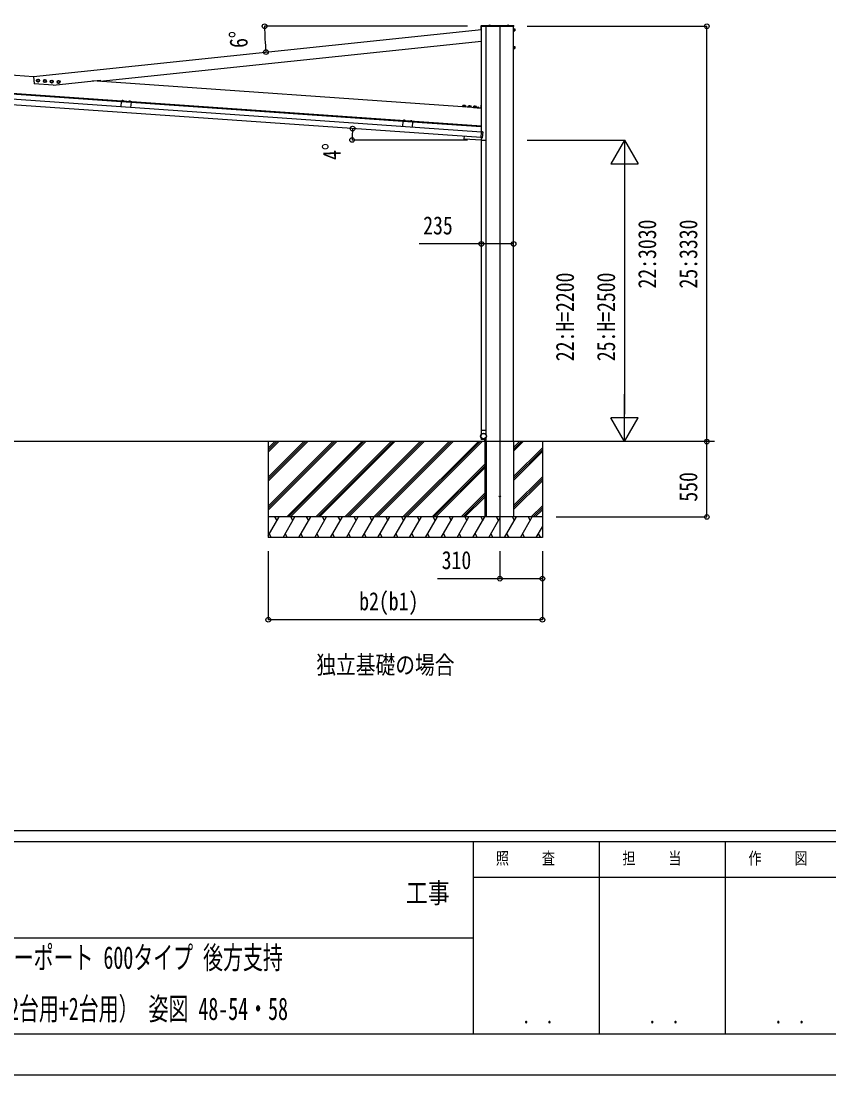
# Model space of a CAD drawing. Units: millimetres, scale not verified. Extents: x -16820 to 16820, y -11880 to 11880.
# Drawn here: x 1881 to 7776, y -11880 to -4192 of the extents above; entities that cross this region are included whole.
import ezdxf
from ezdxf.enums import TextEntityAlignment as Align

# ---------------------------------------------------------------- set-up
doc = ezdxf.new("R2010")
doc.units = ezdxf.units.MM
doc.header["$LTSCALE"] = 50
for name, color, linetype in [('0-2_USER1', 3, 'Continuous'), ('0-3_YKK_12', 2, 'Continuous'), ('0-4_YKK_13', 4, 'Continuous'), ('0-5_YKK_A1', 4, 'Continuous'), ('0-6_YKK_D', 6, 'Continuous'), ('0-7_YKK_ZWAK', 7, 'Continuous')]:
    doc.layers.add(name, color=color, linetype=linetype)
doc.styles.add('ＭＳ ゴシック', font='')
doc.styles.get('ＭＳ ゴシック').set_extended_font_data('MS Gothic')

msp = doc.modelspace()

# ---------------------------------------------------------------- linework, layer by layer
at = {"layer": '0-3_YKK_12'}
msp.add_line((5375.08, -4230), (5375.08, -7960), dxfattribs=at)
at = {"layer": '0-4_YKK_13'}
for p, q in [((5477.08, -4227), (5239.58, -4227)), ((5294.18, -4226.45), (5294.18, -4226.26)), ((5305.43, -4227), (5294.72, -4227)), ((5295.39, -4226.43), (5295.3, -4226.67)), ((5304.02, -4225.9), (5296.14, -4225.9)), ((5297.71, -4223.67), (5298.93, -4226.13)), ((5300.08, -4226.74), (5298.93, -4226.13)), ((5300.08, -4226.74), (5301.22, -4226.13)), ((5302.45, -4223.67), (5301.22, -4226.13)), ((5304.77, -4226.43), (5304.86, -4226.67)), ((5305.33, -4227), (5304.98, -4227)), ((5305.98, -4226.45), (5305.98, -4226.26)), ((5429.18, -4226.45), (5429.18, -4226.26)), ((5440.43, -4227), (5429.72, -4227)), ((5430.39, -4226.43), (5430.3, -4226.67)), ((5439.02, -4225.9), (5431.14, -4225.9)), ((5432.71, -4223.67), (5433.93, -4226.13)), ((5435.08, -4226.74), (5433.93, -4226.13)), ((5435.08, -4226.74), (5436.22, -4226.13)), ((5437.45, -4223.67), (5436.22, -4226.13)), ((5439.77, -4226.43), (5439.86, -4226.67)), ((5440.33, -4227), (5439.98, -4227)), ((5440.98, -4226.45), (5440.98, -4226.26)), ((5477.08, -4227), (5477.08, -4230)), ((5237.08, -4229.5), (5237.08, -4253)), ((5239.58, -4253), (5237.08, -4253)), ((5239.58, -4229.5), (5239.58, -4253)), ((5477.08, -4229.5), (5239.58, -4229.5)), ((5239.58, -4230), (5477.08, -4230)), ((5476.68, -4248.45), (5478.28, -4248.45)), ((5478.28, -4262.55), (5476.68, -4262.55)), ((5478.28, -4247.99), (5483.2, -4247.99)), ((5478.28, -4247.99), (5478.28, -4263.01)), ((5478.28, -4251.75), (5483.2, -4251.75)), ((5478.28, -4259.25), (5483.2, -4259.25)), ((5478.28, -4263.01), (5483.2, -4263.01)), ((5483.78, -4249), (5483.2, -4247.99)), ((5483.78, -4262), (5483.2, -4263.01)), ((5483.78, -4249), (5483.78, -4262)), ((5476.68, -4378.45), (5478.28, -4378.45)), ((5478.28, -4377.99), (5483.2, -4377.99)), ((5478.28, -4377.99), (5478.28, -4393.01)), ((5478.28, -4381.75), (5483.2, -4381.75)), ((5483.78, -4379), (5483.2, -4377.99)), ((5483.78, -4379), (5483.78, -4392)), ((5478.28, -4392.55), (5476.68, -4392.55)), ((5478.28, -4389.25), (5483.2, -4389.25)), ((5478.28, -4393.01), (5483.2, -4393.01)), ((5483.78, -4392), (5483.2, -4393.01)), ((2618.1, -4772.59), (2617.85, -4776.14)), ((2617.85, -4776.14), (2629.37, -4776.94)), ((2617.9, -4776.44), (2617.92, -4776.14)), ((2618.9, -4772.2), (2618.1, -4772.59)), ((2618.9, -4772.2), (2628.88, -4772.9)), ((2620.98, -4772.79), (2620.73, -4776.34)), ((2626.74, -4773.2), (2626.49, -4776.74)), ((2628.88, -4772.9), (2629.62, -4773.4)), ((2629.3, -4776.94), (2629.28, -4777.24)), ((2629.62, -4773.4), (2629.37, -4776.94)), ((2667.98, -4776.08), (2667.73, -4779.62)), ((2667.73, -4779.62), (2679.25, -4780.43)), ((2667.78, -4779.93), (2667.8, -4779.63)), ((2668.78, -4775.69), (2667.98, -4776.08)), ((2668.78, -4775.69), (2678.76, -4776.39)), ((2670.86, -4776.28), (2670.61, -4779.83)), ((2676.62, -4776.68), (2676.37, -4780.23)), ((2678.76, -4776.39), (2679.5, -4776.89)), ((2679.18, -4780.43), (2679.15, -4780.72)), ((2679.5, -4776.89), (2679.25, -4780.43)), ((5105.06, -4814.63), (5105.5, -4808.4)), ((5105.06, -4814.63), (5124.64, -4816)), ((5106.86, -4807.74), (5105.5, -4808.4)), ((5106.15, -4816.51), (5106.27, -4814.71)), ((5106.86, -4807.74), (5123.82, -4808.92)), ((5109.96, -4814.97), (5110.39, -4808.75)), ((5119.75, -4815.66), (5120.18, -4809.43)), ((5123.43, -4815.91), (5123.31, -4817.71)), ((5123.82, -4808.92), (5125.08, -4809.77)), ((5124.64, -4816), (5125.08, -4809.77)), ((5144.96, -4817.42), (5145.4, -4811.19)), ((5144.96, -4817.42), (5164.55, -4818.79)), ((5146.76, -4810.53), (5145.4, -4811.19)), ((5146.05, -4819.3), (5146.18, -4817.5)), ((5146.76, -4810.53), (5163.72, -4811.71)), ((5149.86, -4817.76), (5150.3, -4811.54)), ((5159.65, -4818.45), (5160.09, -4812.22)), ((5163.33, -4818.7), (5163.21, -4820.5)), ((5163.72, -4811.71), (5164.98, -4812.56)), ((5164.55, -4818.79), (5164.98, -4812.56)), ((5184.87, -4820.21), (5185.3, -4813.98)), ((5184.87, -4820.21), (5204.45, -4821.58)), ((5186.67, -4813.32), (5185.3, -4813.98)), ((5185.95, -4822.09), (5186.08, -4820.3)), ((5186.67, -4813.32), (5203.63, -4814.5)), ((5189.76, -4820.55), (5190.2, -4814.33)), ((5199.55, -4821.24), (5199.99, -4815.01)), ((5203.24, -4821.49), (5203.11, -4823.29)), ((5203.63, -4814.5), (5204.88, -4815.35)), ((5204.45, -4821.58), (5204.88, -4815.35)), ((5237.34, -4826.95), (5209.41, -4825)), ((5212.33, -4822.69), (5212.29, -4823.2)), ((5212.29, -4823.2), (5219.77, -4823.72)), ((5214.13, -4821.31), (5214.9, -4823.22)), ((5214.9, -4823.22), (5215.18, -4823.4)), ((5217.18, -4823.38), (5216.89, -4823.52)), ((5218.22, -4821.6), (5217.18, -4823.38)), ((5239.48, -4824.96), (5239.48, -4806.96)), ((5239.48, -4824.96), (5239.48, -4806.96)), ((4672.2, -4916.23), (4671.95, -4919.77)), ((4671.95, -4919.77), (4683.47, -4920.58)), ((4672.01, -4920.08), (4672.03, -4919.78)), ((4673.01, -4915.84), (4672.2, -4916.23)), ((4673.01, -4915.84), (4682.98, -4916.54)), ((4675.08, -4916.43), (4674.83, -4919.98)), ((4680.84, -4916.83), (4680.59, -4920.38)), ((4682.98, -4916.54), (4683.72, -4917.03)), ((4683.72, -4917.03), (4683.47, -4920.58)), ((4722.08, -4919.72), (4721.83, -4923.26)), ((4722.88, -4919.33), (4722.08, -4919.72)), ((4722.88, -4919.33), (4732.86, -4920.02)), ((4724.96, -4919.92), (4724.71, -4923.46)), ((4683.4, -4920.57), (4683.38, -4920.87)), ((4721.83, -4923.26), (4733.35, -4924.07)), ((4721.89, -4923.57), (4721.91, -4923.27)), ((4730.72, -4920.32), (4730.47, -4923.87)), ((4732.86, -4920.02), (4733.6, -4920.52)), ((4733.28, -4924.06), (4733.26, -4924.36)), ((4733.6, -4920.52), (4733.35, -4924.07)), ((5114.39, -5033.21), (5113.1, -5051.67)), ((5238.23, -5061.42), (5114.03, -5052.74)), ((5238.8, -5043.32), (5241.78, -5000.64)), ((5238.8, -5043.32), (5240.36, -5043.43)), ((5240.48, -5043.53), (5239.29, -5060.49)), ((5239.99, -5043.4), (5239.99, -5043.4)), ((5246.47, -5043.97), (5240.58, -5043.55)), ((5243.34, -5000.75), (5241.78, -5000.64)), ((5243.58, -5000.66), (5249.47, -5001.07)), ((5249.93, -5001.6), (5247, -5043.5)), ((5237.93, -7180.3), (5237.67, -7209.14)), ((5273.93, -7180), (5238.23, -7180)), ((5274.48, -7209.14), (5274.23, -7180.3)), ((5237.67, -7230.85), (5237.79, -7244.7)), ((5274.06, -7245), (5238.09, -7245)), ((5274.36, -7244.7), (5274.48, -7230.85))]:
    msp.add_line(p, q, dxfattribs=at)
for points in [[(5475.08, -4264), (5475.08, -4247), (5476.68, -4247), (5476.68, -4264)], [(5475.08, -4394), (5475.08, -4377), (5476.68, -4377), (5476.68, -4394)], [(2015.27, -4626.35), (2010.37, -4634.85), (2000.55, -4634.85), (1995.65, -4626.35), (2000.55, -4617.85), (2010.37, -4617.85)], [(2065.15, -4629.84), (2060.25, -4638.34), (2050.43, -4638.34), (2045.52, -4629.84), (2050.43, -4621.34), (2060.25, -4621.34)], [(2115.03, -4633.33), (2110.12, -4641.83), (2100.31, -4641.83), (2095.4, -4633.33), (2100.31, -4624.83), (2110.12, -4624.83)], [(2164.91, -4636.82), (2160, -4645.32), (2150.19, -4645.32), (2145.28, -4636.82), (2150.19, -4628.32), (2160, -4628.32)], [(5125.59, -4819.47), (5103.64, -4817.94), (5103.75, -4816.34), (5125.7, -4817.88)], [(5165.49, -4822.26), (5143.55, -4820.73), (5143.66, -4819.13), (5165.6, -4820.67)], [(5205.39, -4825.05), (5183.45, -4823.52), (5183.56, -4821.92), (5205.51, -4823.46)]]:
    msp.add_lwpolyline(points, close=True, dxfattribs=at)
for points in [[(2620.85, -4772.33), (2621.83, -4774.77), (2623.66, -4775.91)], [(2626.93, -4772.76), (2625.62, -4775.03), (2623.66, -4775.91)], [(2670.73, -4775.82), (2671.71, -4778.25), (2673.53, -4779.39)], [(2676.81, -4776.25), (2675.5, -4778.52), (2673.53, -4779.39)], [(5209.41, -4825), (5209.38, -4825.33), (5240.08, -4827.48), (5240.08, -4806.96), (5239.48, -4806.96)], [(5237.34, -4826.95), (5209.41, -4825), (5209.55, -4823), (5237.48, -4824.96)], [(5212.33, -4822.69), (5219.81, -4823.21), (5219.77, -4823.72)], [(5239.48, -4806.96), (5237.48, -4806.96), (5237.48, -4824.96)], [(4674.95, -4915.97), (4675.93, -4918.4), (4677.76, -4919.54)], [(4681.04, -4916.4), (4679.72, -4918.67), (4677.76, -4919.54)], [(4724.83, -4919.46), (4725.81, -4921.89), (4727.64, -4923.03)], [(4730.91, -4919.88), (4729.6, -4922.16), (4727.64, -4923.03)]]:
    msp.add_lwpolyline(points, dxfattribs=at)
for centre, radius in [((2005.46, -4626.35), 11), ((2005.46, -4626.35), 8.5), ((2055.34, -4629.84), 11), ((2055.34, -4629.84), 8.5), ((2105.22, -4633.33), 11), ((2105.22, -4633.33), 8.5), ((2155.09, -4636.82), 11), ((2155.09, -4636.82), 8.5), ((5256.08, -7220), 21.37), ((5256.08, -7220), 21), ((5256.08, -7220), 19.35)]:
    msp.add_circle(centre, radius, dxfattribs=at)
for centre, radius, start, end in [((5239.58, -4229.5), 2.5, 90, 180), ((5294.73, -4226.26), 0.55, 138.43917, 180), ((5294.72, -4226.45), 0.545, 180, 270), ((5300.08, -4231), 7.7, 41.56083, 138.43917), ((5294.83, -4226.5), 0.5, 270, 340), ((5296.14, -4226.7), 0.8, 90, 160), ((5304.02, -4226.7), 0.8, 20, 90), ((5305.33, -4226.5), 0.5, 200, 270), ((5305.43, -4226.45), 0.545, 270, 0), ((5305.43, -4226.26), 0.55, 0, 41.56083), ((5429.73, -4226.26), 0.55, 138.43917, 180), ((5429.72, -4226.45), 0.545, 180, 270), ((5435.08, -4231), 7.7, 41.56083, 138.43917), ((5429.83, -4226.5), 0.5, 270, 340), ((5431.14, -4226.7), 0.8, 90, 160), ((5439.02, -4226.7), 0.8, 20, 90), ((5440.33, -4226.5), 0.5, 200, 270), ((5440.43, -4226.45), 0.545, 270, 0), ((5440.43, -4226.26), 0.55, 0, 41.56083), ((5480.46, -4249.87), 3.32, 325.61575, 34.38425), ((5471.36, -4255.5), 12.42, 342.41205, 17.58795), ((5480.46, -4261.13), 3.32, 325.61575, 34.38425), ((5480.46, -4379.87), 3.32, 325.61575, 34.38425), ((5471.36, -4385.5), 12.42, 342.41205, 17.58795), ((5480.46, -4391.13), 3.32, 325.61575, 34.38425), ((2005.46, -4626.35), 8.6, 141.25399, 158.74601), ((2005.46, -4626.35), 8.6, 201.25399, 218.74601), ((2005.46, -4626.35), 8.6, 81.25399, 98.74601), ((2005.46, -4626.35), 8.6, 261.25399, 278.74601), ((2005.46, -4626.35), 8.6, 21.25399, 38.74601), ((2005.46, -4626.35), 8.6, 321.25399, 338.74601), ((2055.34, -4629.84), 8.6, 141.25399, 158.74601), ((2055.34, -4629.84), 8.6, 201.25399, 218.74601), ((2055.34, -4629.84), 8.6, 81.25399, 98.74601), ((2055.34, -4629.84), 8.6, 261.25399, 278.74601), ((2055.34, -4629.84), 8.6, 21.25399, 38.74601), ((2055.34, -4629.84), 8.6, 321.25399, 338.74601), ((2105.22, -4633.33), 8.6, 141.25399, 158.74601), ((2105.22, -4633.33), 8.6, 201.25399, 218.74601), ((2105.22, -4633.33), 8.6, 81.25399, 98.74601), ((2105.22, -4633.33), 8.6, 261.25399, 278.74601), ((2105.22, -4633.33), 8.6, 21.25399, 38.74601), ((2105.22, -4633.33), 8.6, 321.25399, 338.74601), ((2155.09, -4636.82), 8.6, 141.25399, 158.74601), ((2155.09, -4636.82), 8.6, 201.25399, 218.74601), ((2155.09, -4636.82), 8.6, 81.25399, 98.74601), ((2155.09, -4636.82), 8.6, 261.25399, 278.74601), ((2155.09, -4636.82), 8.6, 21.25399, 38.74601), ((2155.09, -4636.82), 8.6, 321.25399, 338.74601), ((2619.39, -4774.8), 2.56, 51.61708, 120.38292), ((2623.22, -4782.08), 9.55, 68.41276, 103.58724), ((2628.03, -4775.4), 2.56, 51.61708, 120.38292), ((2669.27, -4778.28), 2.56, 51.61708, 120.38292), ((2673.1, -4785.57), 9.55, 68.41276, 103.58724), ((2677.91, -4778.89), 2.56, 51.61708, 120.38292), ((5107.7, -4812.15), 4.34, 51.61575, 120.38425), ((5114.21, -4824.53), 16.24, 68.41205, 103.58795), ((5122.38, -4813.18), 4.34, 51.61575, 120.38425), ((5147.6, -4814.94), 4.34, 51.61575, 120.38425), ((5154.11, -4827.32), 16.24, 68.41205, 103.58795), ((5162.28, -4815.97), 4.34, 51.61575, 120.38425), ((5187.5, -4817.73), 4.34, 51.61575, 120.38425), ((5194.01, -4830.11), 16.24, 68.41205, 103.58795), ((5202.19, -4818.76), 4.34, 51.61575, 120.38425), ((5215.89, -4825.48), 4.53, 30.06671, 141.93329), ((5237.48, -4824.96), 2, 266, 0), ((5237.48, -4824.96), 2, 266, 0), ((4673.5, -4918.43), 2.56, 51.61708, 120.38292), ((4677.33, -4925.72), 9.55, 68.41276, 103.58724), ((4682.13, -4919.04), 2.56, 51.61708, 120.38292), ((4723.37, -4921.92), 2.56, 51.61708, 120.38292), ((4727.2, -4929.2), 9.55, 68.41276, 103.58724), ((4732.01, -4922.53), 2.56, 51.61708, 120.38292), ((5114.1, -5051.74), 1, 176, 266), ((5238.3, -5060.42), 1, 266, 356), ((5238.23, -7180.3), 0.3, 90, 179.5), ((5273.93, -7180.3), 0.3, 0.5, 90), ((5238.09, -7244.7), 0.3, 180.5, 270), ((5274.06, -7244.7), 0.3, 270, 359.5)]:
    msp.add_arc(centre, radius, start, end, dxfattribs=at)
for centre, major_axis, ratio, start_param, end_param in [((5240.61, -5043.25), (-0.021, -0.3), 0.998135, 5.3963184, 6.2831853), ((5243.56, -5000.96), (-0.021, -0.3), 0.998135, 3.1415927, 4.0284596), ((5246.5, -5043.47), (0.329, -0.379), 0.99628, 5.4996506, 7.06672), ((5249.43, -5001.57), (0.379, 0.329), 0.99628, 5.4996506, 7.06672)]:
    msp.add_ellipse(centre, major_axis=major_axis, ratio=ratio, start_param=start_param, end_param=end_param, dxfattribs=at)
at = {"layer": '0-5_YKK_A1'}
for p, q in [((1972.19, -4596.8), (5240.08, -4253.33)), ((5240.08, -5001.9), (5240.08, -4230)), ((5275.08, -7210.22), (5275.08, -4230)), ((5475.08, -7260), (5475.08, -4230)), ((1972.42, -4598.98), (1184.18, -4543.86)), ((1972.19, -4596.8), (1977.72, -4649.48)), ((5241.68, -5002.02), (649.51, -4680.9)), ((5240.08, -4959.8), (1051.77, -4666.93)), ((2612.77, -4781.09), (1229.49, -4684.37)), ((2115.81, -4659.13), (1977.72, -4649.48)), ((5240.08, -4827.48), (2402.17, -4629.03)), ((5238.89, -5041.92), (646.72, -4720.8)), ((2612.94, -4778.6), (2610.19, -4818)), ((2612.94, -4778.6), (2683.77, -4783.55)), ((2683.77, -4783.55), (2681.01, -4822.96)), ((4666.87, -4924.73), (2683.59, -4786.05)), ((4667.04, -4922.24), (4664.29, -4961.64)), ((4667.04, -4922.24), (4737.87, -4927.19)), ((4737.87, -4927.19), (4735.12, -4966.59)), ((5239.73, -4964.79), (4737.7, -4929.68)), ((5239.73, -4964.79), (5240.08, -4959.8)), ((5240.08, -7180), (5240.08, -5049.26)), ((5240.08, -5060), (5275.08, -5060)), ((6940.08, -7260), (640.08, -7260)), ((3685.08, -7260), (3685.08, -7960)), ((4171.45, -7260), (3685.08, -7746.37)), ((3959.32, -7260), (3685.08, -7534.24)), ((3747.18, -7260), (3685.08, -7322.1)), ((4157.31, -7260), (3685.08, -7732.23)), ((4185.59, -7260), (3685.08, -7760.51)), ((3945.17, -7260), (3685.08, -7520.09)), ((3973.46, -7260), (3685.08, -7548.38)), ((3733.04, -7260), (3685.08, -7307.96)), ((3761.33, -7260), (3685.08, -7336.25)), ((4369.44, -7260), (3819.44, -7810)), ((4383.58, -7260), (3833.58, -7810)), ((4397.72, -7260), (3847.72, -7810)), ((4581.57, -7260), (4031.57, -7810)), ((4595.71, -7260), (4045.71, -7810)), ((4609.85, -7260), (4059.85, -7810)), ((4793.7, -7260), (4243.7, -7810)), ((4807.84, -7260), (4257.84, -7810)), ((4821.99, -7260), (4271.99, -7810)), ((5005.83, -7260), (4455.83, -7810)), ((5019.98, -7260), (4469.98, -7810)), ((5034.12, -7260), (4484.12, -7810)), ((5217.97, -7260), (4667.97, -7810)), ((5232.11, -7260), (4682.11, -7810)), ((5246.25, -7260), (4696.25, -7810)), ((5275.08, -7247), (5266.08, -7247)), ((5266.08, -7260), (5266.08, -7247)), ((5266.08, -7260), (5266.08, -7810)), ((5275.08, -7260), (5275.08, -7229.78)), ((5275.08, -7260), (5275.08, -7810)), ((5475.08, -7260), (5475.08, -7810)), ((5531.92, -7260), (5475.08, -7316.84)), ((5517.78, -7260), (5475.08, -7302.7)), ((5546.06, -7260), (5475.08, -7330.98)), ((5685.08, -7260), (5685.08, -7960)), ((5685.08, -7304.83), (5475.08, -7514.83)), ((5685.08, -7318.97), (5475.08, -7528.97)), ((5685.08, -7333.11), (5475.08, -7543.11)), ((5266.08, -7424.02), (4880.1, -7810)), ((5266.08, -7438.16), (4894.24, -7810)), ((5266.08, -7452.3), (4908.38, -7810)), ((5685.08, -7516.96), (5475.08, -7726.96)), ((5685.08, -7531.1), (5475.08, -7741.1)), ((5685.08, -7545.25), (5475.08, -7755.25)), ((5266.08, -7636.15), (5092.23, -7810)), ((5266.08, -7650.29), (5106.37, -7810)), ((5266.08, -7664.43), (5120.51, -7810)), ((5685.08, -7729.09), (5604.17, -7810)), ((5685.08, -7743.24), (5618.32, -7810)), ((5685.08, -7757.38), (5632.46, -7810)), ((5685.08, -7810), (3685.08, -7810)), ((3685.08, -7946.93), (3764.14, -7810)), ((3749.14, -7835.98), (3734.14, -7810)), ((3793.01, -7960), (3879.61, -7810)), ((3864.61, -7835.98), (3849.61, -7810)), ((3908.48, -7960), (3995.08, -7810)), ((3980.08, -7835.98), (3965.08, -7810)), ((4023.95, -7960), (4110.55, -7810)), ((4095.55, -7835.98), (4080.55, -7810)), ((4139.42, -7960), (4226.02, -7810)), ((4211.02, -7835.98), (4196.02, -7810)), ((4254.89, -7960), (4341.49, -7810)), ((4326.49, -7835.98), (4311.49, -7810)), ((4370.36, -7960), (4456.96, -7810)), ((4426.96, -7810), (4441.96, -7835.98)), ((4485.83, -7960), (4572.43, -7810)), ((4542.43, -7810), (4557.43, -7835.98)), ((4601.3, -7960), (4687.9, -7810)), ((4657.9, -7810), (4672.9, -7835.98)), ((4716.77, -7960), (4803.37, -7810)), ((4788.37, -7835.98), (4773.37, -7810)), ((4832.24, -7960), (4918.84, -7810)), ((4903.84, -7835.98), (4888.84, -7810)), ((4947.71, -7960), (5034.31, -7810)), ((5004.31, -7810), (5019.31, -7835.98)), ((5063.18, -7960), (5149.78, -7810)), ((5119.78, -7810), (5134.78, -7835.98)), ((5178.65, -7960), (5265.25, -7810)), ((5235.25, -7810), (5250.25, -7835.98)), ((5475.08, -7810), (5266.08, -7810)), ((5294.12, -7960), (5380.72, -7810)), ((5365.72, -7835.98), (5350.72, -7810)), ((5409.59, -7960), (5496.19, -7810)), ((5481.19, -7835.98), (5466.19, -7810)), ((5525.06, -7960), (5611.66, -7810)), ((5581.66, -7810), (5596.66, -7835.98)), ((5640.53, -7960), (5685.08, -7882.83)), ((5685.08, -7960), (3685.08, -7960)), ((3692.53, -7934.02), (3707.53, -7960)), ((3808, -7934.02), (3823, -7960)), ((3923.48, -7934.02), (3938.47, -7960)), ((4038.95, -7934.02), (4053.95, -7960)), ((4154.42, -7934.02), (4169.42, -7960)), ((4269.89, -7934.02), (4284.88, -7960)), ((4385.36, -7934.02), (4400.35, -7960)), ((4500.83, -7934.02), (4515.82, -7960)), ((4616.3, -7934.02), (4631.29, -7960)), ((4731.77, -7934.02), (4746.77, -7960)), ((4847.24, -7934.02), (4862.24, -7960)), ((4962.71, -7934.02), (4977.7, -7960)), ((5078.18, -7934.02), (5093.17, -7960)), ((5193.65, -7934.02), (5208.64, -7960)), ((5309.12, -7934.02), (5324.12, -7960)), ((5424.59, -7934.02), (5439.59, -7960)), ((5540.06, -7934.02), (5555.05, -7960)), ((5655.53, -7934.02), (5670.52, -7960))]:
    msp.add_line(p, q, dxfattribs=at)
msp.add_lwpolyline([(2115.81, -4659.13), (2457.61, -4623.21), (2458.44, -4631.16), (5240.08, -4338.8)], dxfattribs=at)
msp.add_circle((5375.08, -7660), 4.5, dxfattribs=at)
at = {"layer": '0-6_YKK_D'}
for p, q in [((5139.08, -4230), (3657.32, -4230)), ((5575.08, -4230), (6886.08, -4230)), ((6885.08, -7260), (6885.08, -4230)), ((5139.08, -5060), (4296.2, -5060)), ((5575.08, -5060), (6286.08, -5060)), ((6285.08, -5060), (6185.08, -5233.21)), ((6285.08, -5060), (6385.08, -5233.21)), ((6285.08, -5060), (6285.08, -5406.41)), ((6185.08, -5233.21), (6385.08, -5233.21)), ((6285.08, -5260), (6285.08, -7060)), ((6285.08, -7260), (6285.08, -6913.59)), ((6285.08, -7260), (6185.08, -7086.79)), ((6385.08, -7086.79), (6185.08, -7086.79)), ((6285.08, -7260), (6385.08, -7086.79)), ((6885.08, -7810), (6885.08, -7260)), ((5785.08, -7810), (6886.08, -7810)), ((3685.08, -8060), (3685.08, -8561)), ((5375.08, -8060), (5375.08, -8261)), ((5685.08, -8060), (5685.08, -8261)), ((5685.08, -8060), (5685.08, -8561)), ((5685.08, -8560), (3685.08, -8560))]:
    msp.add_line(p, q, dxfattribs=at)
for points in [[(5475.08, -5818.5), (5240.08, -5818.5), (4785.68, -5818.5)], [(5685.08, -8260), (5375.08, -8260), (4920.68, -8260)]]:
    msp.add_lwpolyline(points, dxfattribs=at)
for centre in [(3658.32, -4230), (6885.08, -4230), (3668.2, -4418.54), (4300.13, -4976.27), (4297.2, -5060), (5240.08, -5818.5), (5475.08, -5818.5), (6885.08, -7260), (6885.08, -7260), (6885.08, -7810), (5375.08, -8260), (5685.08, -8260), (3685.08, -8560), (5685.08, -8560)]:
    msp.add_circle(centre, 17, dxfattribs=at)
for centre, radius, start, end in [((5462.08, -4230), 1803.76, 180, 186), ((5497.46, -5060), 1200.26, 176, 180)]:
    msp.add_arc(centre, radius, start, end, dxfattribs=at)
at = {"layer": '0-7_YKK_ZWAK'}
for p, q in [((15580.08, -10100), (-15619.92, -10100)), ((5180.08, -10180), (-19.92, -10180)), ((6100.08, -10180), (6100.08, -11580)), ((7020.08, -10180), (7020.08, -11580)), ((7940.08, -10440), (5180.08, -10440)), ((-19.92, -10880), (5180.08, -10880)), ((-19.92, -11580), (5180.08, -11580)), ((5180.08, -11580), (7940.08, -11580))]:
    msp.add_line(p, q, dxfattribs=at)
msp.add_lwpolyline([(-16820, -11880), (16820, -11880), (16820, 11880), (-16820, 11880)], close=True, dxfattribs=at)
msp.add_lwpolyline([(7940.08, -10180), (5180.08, -10180), (5180.08, -11580)], dxfattribs=at)

# ---------------------------------------------------------------- texts
at = {"layer": '0-2_USER1', "style": 'ＭＳ ゴシック'}
for s, height, width, p in [('独立基礎の場合', 132, 0.8, (4035.8, -8994)), ('プレーンルーフ カーポート 600タイプ 後方支持', 164.2, 0.65, (590.21, -11155.33)), ('2台用 間口連結セット（2台用+2台用） 姿図 48-54・58', 164.2, 0.65, (192.24, -11528.67))]:
    msp.add_text(s, height=height, dxfattribs=dict(at, width=width)).set_placement(p, align=Align.BOTTOM_LEFT)
at = {"layer": '0-6_YKK_D', "style": 'ＭＳ ゴシック', "width": 0.8}
for s, rotation, p in [('6°', 91.519, (3575.02, -4385.68)), ('4°', 91.71, (4255.13, -5202.73)), ('22:3030', 90, (6555.08, -6143.4)), ('25:3330', 90, (6855.08, -6143.4)), ('22:H=2200', 90, (5955.08, -6673.6)), ('25:H=2500', 90, (6255.08, -6673.6)), ('550', 90, (6855.08, -7698.2))]:
    msp.add_text(s, height=132, rotation=rotation, dxfattribs=at).set_placement(p, align=Align.BOTTOM_LEFT)
for s, p in [('235', (4815.68, -5788.5)), ('310', (4950.68, -8230)), ('b2(b1)', (4349.08, -8530))]:
    msp.add_text(s, height=132, dxfattribs=at).set_placement(p, align=Align.BOTTOM_LEFT)
at = {"layer": '0-7_YKK_ZWAK', "style": 'ＭＳ ゴシック', "width": 0.8}
for s, height, p in [('照     査', 87.98, (5345.68, -10370)), ('担     当', 87.98, (6268.88, -10370)), ('作     図', 87.98, (7188.88, -10370)), ('工事', 146.6, (4689.33, -10669.86)), ('． ．', 103.7, (5540, -11537.41)), ('． ．', 103.7, (6460, -11537.41)), ('． ．', 103.7, (7380, -11537.41))]:
    msp.add_text(s, height=height, dxfattribs=at).set_placement(p, align=Align.BOTTOM_LEFT)

doc.saveas('drawing.dxf')
